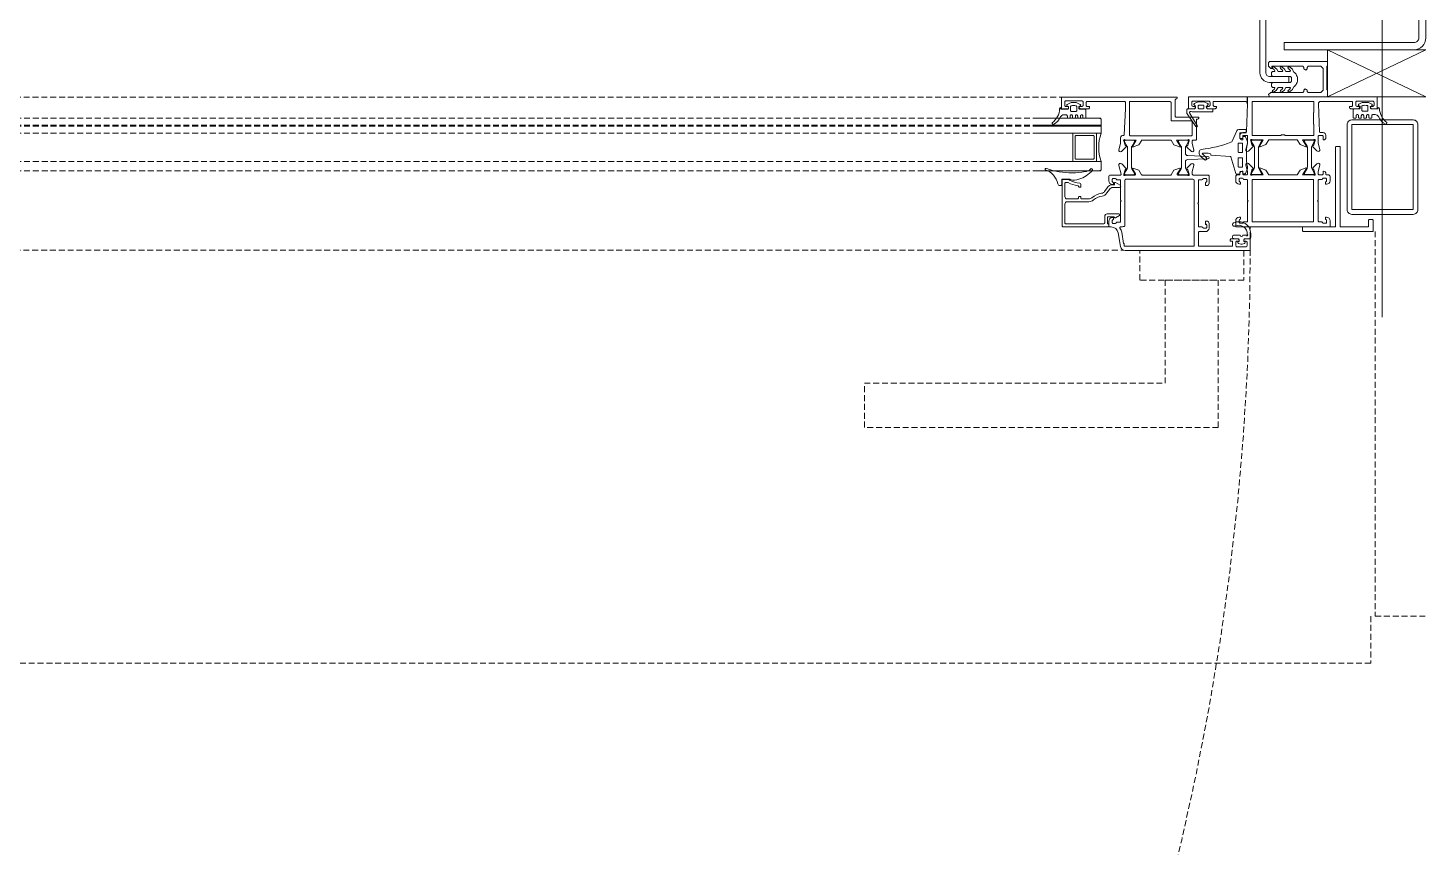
# Model space of a CAD drawing. Extents: x -1457 to 23780, y -2071 to 4205.
# Drawn here: x 3850.9 to 3909.9, y 2793.2 to 2827.9 of the extents above; entities that cross this region are included whole.
import ezdxf

# ---------------------------------------------------------------- set-up
doc = ezdxf.new("R2010")
doc.units = 0
doc.header["$MEASUREMENT"] = 0
doc.linetypes.add('HIDDEN', pattern=[0.375, 0.25, -0.125])
doc.layers.get('0').update_dxf_attribs({"color": 9, "lineweight": 9})
for name, color, linetype, lineweight in [('06D', 9, 'Continuous', 9), ('10', 9, 'Continuous', 9), ('15', 9, 'Continuous', 9), ('M-TEFRIS2-015', 129, 'Continuous', 9), ('profiller', 7, 'Continuous', 9)]:
    doc.layers.add(name, color=color, linetype=linetype, lineweight=lineweight)

# ---------------------------------------------------------------- blocks, each defined once
blk = doc.blocks.new('dsfsfsfsf')
at = {"layer": '06D'}
for points in [[(-1654.698, -7412.497, -0.220745), (-1655.008, -7413.09, 0.651907), (-1654.952, -7413.159, 0.176952), (-1654.66, -7412.844, -0.281357), (-1654.517, -7412.756), (-1654.436, -7412.756), (-1654.422, -7412.756), (-1654.415, -7412.756), (-1654.408, -7412.758), (-1654.4, -7412.761), (-1654.393, -7412.765), (-1654.387, -7412.771), (-1654.382, -7412.777), (-1654.378, -7412.784), (-1654.375, -7412.791), (-1654.372, -7412.806), (-1654.372, -7412.882), (-1654.372, -7412.885), (-1654.372, -7412.888), (-1654.37, -7412.89), (-1654.369, -7412.893), (-1654.367, -7412.896), (-1654.364, -7412.898), (-1654.361, -7412.9), (-1654.358, -7412.901), (-1654.352, -7412.902), (-1654.272, -7412.902), (-1654.27, -7412.901), (-1654.267, -7412.901), (-1654.264, -7412.9), (-1654.261, -7412.898), (-1654.258, -7412.896), (-1654.256, -7412.893), (-1654.254, -7412.89), (-1654.253, -7412.888), (-1654.252, -7412.882), (-1654.252, -7412.806), (-1654.252, -7412.799), (-1654.25, -7412.791), (-1654.247, -7412.784), (-1654.243, -7412.777), (-1654.238, -7412.771), (-1654.231, -7412.765), (-1654.224, -7412.761), (-1654.217, -7412.758), (-1654.202, -7412.756), (-1654.195, -7412.756), (-1654.188, -7412.758), (-1654.18, -7412.761), (-1654.173, -7412.765), (-1654.167, -7412.771), (-1654.162, -7412.777), (-1654.158, -7412.784), (-1654.155, -7412.791), (-1654.152, -7412.806), (-1654.152, -7412.882), (-1654.152, -7412.885), (-1654.152, -7412.888), (-1654.15, -7412.89), (-1654.149, -7412.893), (-1654.147, -7412.896), (-1654.144, -7412.898), (-1654.141, -7412.9), (-1654.138, -7412.901), (-1654.132, -7412.902), (-1654.052, -7412.902), (-1654.05, -7412.901), (-1654.047, -7412.901), (-1654.044, -7412.9), (-1654.041, -7412.898), (-1654.038, -7412.896), (-1654.036, -7412.893), (-1654.034, -7412.89), (-1654.033, -7412.888), (-1654.032, -7412.882), (-1654.032, -7412.806), (-1654.032, -7412.799), (-1654.03, -7412.791), (-1654.027, -7412.784), (-1654.023, -7412.777), (-1654.018, -7412.771), (-1654.011, -7412.765), (-1654.004, -7412.761), (-1653.997, -7412.758), (-1653.982, -7412.756), (-1653.975, -7412.756), (-1653.968, -7412.758), (-1653.96, -7412.761), (-1653.953, -7412.765), (-1653.947, -7412.771), (-1653.942, -7412.777), (-1653.938, -7412.784), (-1653.935, -7412.791), (-1653.932, -7412.806), (-1653.932, -7412.882), (-1653.932, -7412.885), (-1653.932, -7412.888), (-1653.93, -7412.89), (-1653.929, -7412.893), (-1653.927, -7412.896), (-1653.924, -7412.898), (-1653.921, -7412.9), (-1653.918, -7412.901), (-1653.912, -7412.902), (-1653.832, -7412.902), (-1653.83, -7412.901), (-1653.827, -7412.901), (-1653.824, -7412.9), (-1653.821, -7412.898), (-1653.818, -7412.896), (-1653.816, -7412.893), (-1653.814, -7412.89), (-1653.813, -7412.888), (-1653.812, -7412.882), (-1653.812, -7412.806), (-1653.812, -7412.799), (-1653.81, -7412.791), (-1653.807, -7412.784), (-1653.803, -7412.777), (-1653.798, -7412.771), (-1653.791, -7412.765), (-1653.784, -7412.761), (-1653.777, -7412.758), (-1653.762, -7412.756), (-1653.755, -7412.756), (-1653.748, -7412.758), (-1653.74, -7412.761), (-1653.733, -7412.765), (-1653.727, -7412.771), (-1653.722, -7412.777), (-1653.718, -7412.784), (-1653.715, -7412.791), (-1653.712, -7412.806), (-1653.712, -7412.882), (-1653.712, -7412.885), (-1653.712, -7412.888), (-1653.71, -7412.89), (-1653.709, -7412.893), (-1653.707, -7412.896), (-1653.704, -7412.898), (-1653.701, -7412.9), (-1653.698, -7412.901), (-1653.692, -7412.902), (-1653.612, -7412.902), (-1653.61, -7412.902), (-1653.607, -7412.901), (-1653.604, -7412.9), (-1653.601, -7412.898), (-1653.598, -7412.896), (-1653.596, -7412.893), (-1653.594, -7412.891), (-1653.593, -7412.888), (-1653.592, -7412.882), (-1653.592, -7412.544, 0.414214), (-1653.622, -7412.514), (-1653.854, -7412.514, -0.414214), (-1653.884, -7412.484), (-1653.884, -7412.419, -0.291535), (-1653.872, -7412.401), (-1653.824, -7412.38, 0.613042), (-1653.822, -7412.318), (-1653.941, -7412.255, 0.127095), (-1654.004, -7412.239), (-1654.204, -7412.239, 0.127095), (-1654.266, -7412.255), (-1654.375, -7412.312, 0.585233), (-1654.375, -7412.382), (-1654.328, -7412.406, -0.167811), (-1654.324, -7412.419), (-1654.324, -7412.484, -0.414214), (-1654.354, -7412.514), (-1654.649, -7412.514), (-1654.649, -7412.45, 0.394677), (-1654.698, -7412.497)], [(-1641.147, -7412.486, 0.220745), (-1640.837, -7413.08, -0.651907), (-1640.893, -7413.149, -0.176952), (-1641.185, -7412.833, 0.281357), (-1641.328, -7412.745), (-1641.409, -7412.745), (-1641.423, -7412.745), (-1641.43, -7412.746), (-1641.437, -7412.747), (-1641.445, -7412.75), (-1641.452, -7412.755), (-1641.458, -7412.76), (-1641.463, -7412.766), (-1641.468, -7412.773), (-1641.471, -7412.781), (-1641.473, -7412.795), (-1641.473, -7412.871), (-1641.473, -7412.874), (-1641.474, -7412.877), (-1641.475, -7412.88), (-1641.476, -7412.883), (-1641.479, -7412.885), (-1641.481, -7412.887), (-1641.484, -7412.889), (-1641.487, -7412.89), (-1641.493, -7412.891), (-1641.573, -7412.891), (-1641.576, -7412.891), (-1641.579, -7412.89), (-1641.582, -7412.889), (-1641.584, -7412.887), (-1641.587, -7412.885), (-1641.589, -7412.883), (-1641.591, -7412.88), (-1641.592, -7412.877), (-1641.593, -7412.871), (-1641.593, -7412.795), (-1641.593, -7412.788), (-1641.595, -7412.781), (-1641.598, -7412.773), (-1641.602, -7412.766), (-1641.607, -7412.76), (-1641.614, -7412.755), (-1641.621, -7412.75), (-1641.628, -7412.747), (-1641.643, -7412.745), (-1641.65, -7412.746), (-1641.657, -7412.747), (-1641.665, -7412.75), (-1641.672, -7412.755), (-1641.678, -7412.76), (-1641.683, -7412.766), (-1641.688, -7412.773), (-1641.691, -7412.781), (-1641.693, -7412.795), (-1641.693, -7412.871), (-1641.693, -7412.874), (-1641.694, -7412.877), (-1641.695, -7412.88), (-1641.696, -7412.883), (-1641.699, -7412.885), (-1641.701, -7412.887), (-1641.704, -7412.889), (-1641.707, -7412.89), (-1641.713, -7412.891), (-1641.793, -7412.891), (-1641.796, -7412.891), (-1641.799, -7412.89), (-1641.802, -7412.889), (-1641.804, -7412.887), (-1641.807, -7412.885), (-1641.809, -7412.883), (-1641.811, -7412.88), (-1641.812, -7412.877), (-1641.813, -7412.871), (-1641.813, -7412.795), (-1641.813, -7412.788), (-1641.815, -7412.781), (-1641.818, -7412.773), (-1641.822, -7412.766), (-1641.827, -7412.76), (-1641.834, -7412.755), (-1641.841, -7412.75), (-1641.848, -7412.747), (-1641.863, -7412.745), (-1641.87, -7412.746), (-1641.877, -7412.747), (-1641.885, -7412.75), (-1641.892, -7412.755), (-1641.898, -7412.76), (-1641.903, -7412.766), (-1641.908, -7412.773), (-1641.911, -7412.781), (-1641.913, -7412.795), (-1641.913, -7412.871), (-1641.913, -7412.874), (-1641.914, -7412.877), (-1641.915, -7412.88), (-1641.916, -7412.883), (-1641.919, -7412.885), (-1641.921, -7412.887), (-1641.924, -7412.889), (-1641.927, -7412.89), (-1641.933, -7412.891), (-1642.013, -7412.891), (-1642.016, -7412.891), (-1642.019, -7412.89), (-1642.022, -7412.889), (-1642.024, -7412.887), (-1642.027, -7412.885), (-1642.029, -7412.883), (-1642.031, -7412.88), (-1642.032, -7412.877), (-1642.033, -7412.871), (-1642.033, -7412.795), (-1642.033, -7412.788), (-1642.035, -7412.781), (-1642.038, -7412.773), (-1642.042, -7412.766), (-1642.047, -7412.76), (-1642.054, -7412.755), (-1642.061, -7412.75), (-1642.068, -7412.747), (-1642.083, -7412.745), (-1642.09, -7412.746), (-1642.097, -7412.747), (-1642.105, -7412.75), (-1642.112, -7412.755), (-1642.118, -7412.76), (-1642.123, -7412.766), (-1642.128, -7412.773), (-1642.131, -7412.781), (-1642.133, -7412.795), (-1642.133, -7412.871), (-1642.133, -7412.874), (-1642.134, -7412.877), (-1642.135, -7412.88), (-1642.136, -7412.883), (-1642.139, -7412.885), (-1642.141, -7412.887), (-1642.144, -7412.889), (-1642.147, -7412.89), (-1642.153, -7412.891), (-1642.233, -7412.891), (-1642.236, -7412.891), (-1642.239, -7412.89), (-1642.242, -7412.889), (-1642.244, -7412.887), (-1642.247, -7412.885), (-1642.249, -7412.883), (-1642.251, -7412.88), (-1642.252, -7412.877), (-1642.253, -7412.871), (-1642.253, -7412.533, -0.414214), (-1642.223, -7412.503), (-1641.992, -7412.503, 0.414214), (-1641.962, -7412.473), (-1641.962, -7412.408, 0.291535), (-1641.973, -7412.39), (-1642.021, -7412.37, -0.613042), (-1642.024, -7412.307), (-1641.905, -7412.244, -0.127095), (-1641.842, -7412.228), (-1641.642, -7412.228, -0.127095), (-1641.579, -7412.244), (-1641.47, -7412.302, -0.585233), (-1641.47, -7412.371), (-1641.517, -7412.396, 0.167811), (-1641.522, -7412.408), (-1641.522, -7412.473, 0.414214), (-1641.492, -7412.503), (-1641.197, -7412.503), (-1641.197, -7412.44, -0.394677), (-1641.147, -7412.486)], [(-1646.743, -7414.953, -0.081633), (-1646.743, -7413.973), (-1646.743, -7413.893, 0.104779), (-1646.759, -7413.82), (-1646.819, -7413.684, 0.296563), (-1646.837, -7413.673), (-1646.903, -7413.673, 0.414214), (-1646.933, -7413.703), (-1646.933, -7413.738, -0.414214), (-1646.958, -7413.763), (-1647.038, -7413.763, -0.414214), (-1647.063, -7413.738), (-1647.063, -7413.548, -0.414214), (-1647.028, -7413.513), (-1646.813, -7413.513, 0.414214), (-1646.793, -7413.493), (-1646.793, -7413.403, 0.414214), (-1646.813, -7413.383), (-1647.103, -7413.383, 0.285747), (-1647.193, -7413.438), (-1647.384, -7413.867, -0.189764), (-1647.438, -7413.916, -0.061836), (-1648.695, -7414.223, 0.380587), (-1648.783, -7414.323), (-1648.783, -7414.403, 0.203536), (-1648.753, -7414.474), (-1648.565, -7414.656, 0.999219), (-1648.482, -7414.569), (-1648.633, -7414.423, -0.950364), (-1648.635, -7414.383, -0.068684), (-1648.335, -7414.393, -0.364538), (-1648.293, -7414.443, 0.394287), (-1648.275, -7414.462), (-1647.472, -7414.518, -0.309555), (-1647.45, -7414.535), (-1647.231, -7415.237, 0.328426), (-1647.183, -7415.273), (-1647.088, -7415.273, 0.414214), (-1647.063, -7415.248), (-1647.063, -7415.188, -0.414214), (-1647.038, -7415.163), (-1646.958, -7415.163, -0.414214), (-1646.933, -7415.188), (-1646.933, -7415.223, 0.414214), (-1646.903, -7415.253), (-1646.837, -7415.253, 0.296563), (-1646.819, -7415.241), (-1646.759, -7415.106, 0.104779), (-1646.743, -7415.033), (-1646.743, -7414.953)]]:
    blk.add_lwpolyline(points, format="xyb", dxfattribs=at)
for points in [[(-1654.209, -7412.372, 0.359904), (-1654.234, -7412.402), (-1654.234, -7412.578, 0.414214), (-1654.204, -7412.608), (-1654.004, -7412.608, 0.414214), (-1653.974, -7412.578), (-1653.974, -7412.402, 0.359904), (-1653.998, -7412.372, 0.094739)], [(-1648.421, -7412.503, -0.414214), (-1648.456, -7412.468), (-1648.456, -7412.388, -0.186103), (-1648.452, -7412.378), (-1648.412, -7412.336, 0.501687), (-1648.423, -7412.272), (-1648.512, -7412.227, 0.118551), (-1648.591, -7412.208), (-1648.821, -7412.208, 0.118551), (-1648.901, -7412.227), (-1648.989, -7412.272, 0.501687), (-1649, -7412.336), (-1648.96, -7412.378, -0.186103), (-1648.956, -7412.388), (-1648.956, -7412.468, -0.414214), (-1648.991, -7412.503), (-1649.271, -7412.503, 0.414214), (-1649.311, -7412.543), (-1649.311, -7412.688, 0.176484), (-1649.3, -7412.72), (-1648.927, -7413.254, 0.940455), (-1648.863, -7413.206), (-1649.181, -7412.701, -0.992608), (-1649.081, -7412.635), (-1648.241, -7412.635, 0.414214), (-1648.201, -7412.595), (-1648.201, -7412.543, 0.414214), (-1648.241, -7412.503)], [(-1648.616, -7412.498, 0.414214), (-1648.591, -7412.473), (-1648.591, -7412.373, 0.414214), (-1648.616, -7412.348), (-1648.796, -7412.348, 0.414214), (-1648.821, -7412.373), (-1648.821, -7412.473, 0.414214), (-1648.796, -7412.498)], [(-1641.657, -7412.362, -0.359904), (-1641.633, -7412.391), (-1641.633, -7412.567, -0.414214), (-1641.663, -7412.597), (-1641.863, -7412.597, -0.414214), (-1641.893, -7412.567), (-1641.893, -7412.391, -0.359904), (-1641.868, -7412.362, -0.094739)], [(-1651.837, -7414.092), (-1651.944, -7413.905, -0.131652), (-1651.948, -7413.89), (-1651.948, -7413.865, -0.414214), (-1651.918, -7413.835), (-1651.558, -7413.835, -0.414214), (-1651.528, -7413.865), (-1651.528, -7413.89, -0.131652), (-1651.532, -7413.905), (-1651.64, -7414.092, 0.131652), (-1651.653, -7414.142), (-1651.653, -7414.988, 0.131652), (-1651.64, -7415.038), (-1651.532, -7415.224, -0.131652), (-1651.528, -7415.239), (-1651.528, -7415.265, -0.414214), (-1651.558, -7415.295), (-1651.918, -7415.295, -0.414214), (-1651.948, -7415.265), (-1651.948, -7415.239, -0.131652), (-1651.944, -7415.224), (-1651.837, -7415.038, 0.131652), (-1651.823, -7414.988), (-1651.823, -7414.142, 0.131652)], [(-1649.271, -7414.647, 0.403142), (-1649.367, -7414.747), (-1649.367, -7414.988, 0.131652), (-1649.353, -7415.038), (-1649.246, -7415.224, -0.131652), (-1649.242, -7415.239), (-1649.242, -7415.265, -0.414214), (-1649.272, -7415.295), (-1649.632, -7415.295, -0.414214), (-1649.662, -7415.265), (-1649.662, -7415.239, -0.131652), (-1649.658, -7415.224), (-1649.55, -7415.038, 0.131652), (-1649.537, -7414.988), (-1649.537, -7414.142, 0.131652), (-1649.55, -7414.092), (-1649.658, -7413.905, -0.131652), (-1649.662, -7413.89), (-1649.662, -7413.865, -0.414214), (-1649.632, -7413.835), (-1649.272, -7413.835, -0.414214), (-1649.242, -7413.865), (-1649.242, -7413.89, -0.131652), (-1649.246, -7413.905), (-1649.353, -7414.092, 0.131652), (-1649.367, -7414.142), (-1649.367, -7414.383, 0.403142), (-1649.271, -7414.482), (-1648.415, -7414.515, -0.962756), (-1648.415, -7414.615)], [(-1647.133, -7414.321, 0.414214), (-1647.103, -7414.351), (-1646.973, -7414.351, 0.414214), (-1646.943, -7414.321), (-1646.943, -7413.981, 0.414214), (-1646.973, -7413.951), (-1647.103, -7413.951, 0.414214), (-1647.133, -7413.981)], [(-1646.271, -7414.978, 0.131652), (-1646.258, -7415.028), (-1646.151, -7415.215, -0.131652), (-1646.146, -7415.23), (-1646.146, -7415.255, -0.414214), (-1646.176, -7415.285), (-1646.536, -7415.285, -0.414214), (-1646.566, -7415.255), (-1646.566, -7415.23, -0.131652), (-1646.562, -7415.215), (-1646.455, -7415.028, 0.131652), (-1646.441, -7414.978), (-1646.441, -7414.132, 0.131652), (-1646.455, -7414.082), (-1646.562, -7413.895, -0.131652), (-1646.566, -7413.88), (-1646.566, -7413.855, -0.414214), (-1646.536, -7413.825), (-1646.176, -7413.825, -0.414214), (-1646.146, -7413.855), (-1646.146, -7413.88, -0.131652), (-1646.151, -7413.895), (-1646.258, -7414.082, 0.131652), (-1646.271, -7414.132)], [(-1644.201, -7414.978, -0.131652), (-1644.214, -7415.028), (-1644.322, -7415.215, 0.131652), (-1644.326, -7415.23), (-1644.326, -7415.255, 0.414214), (-1644.296, -7415.285), (-1643.936, -7415.285, 0.414214), (-1643.906, -7415.255), (-1643.906, -7415.23, 0.131652), (-1643.91, -7415.215), (-1644.017, -7415.028, -0.131652), (-1644.031, -7414.978), (-1644.031, -7414.132, -0.131652), (-1644.017, -7414.082), (-1643.91, -7413.895, 0.131652), (-1643.906, -7413.88), (-1643.906, -7413.855, 0.414214), (-1643.936, -7413.825), (-1644.296, -7413.825, 0.414214), (-1644.326, -7413.855), (-1644.326, -7413.88, 0.131652), (-1644.322, -7413.895), (-1644.214, -7414.082, -0.131652), (-1644.201, -7414.132)], [(-1647.133, -7414.941, 0.414214), (-1647.103, -7414.971), (-1646.973, -7414.971, 0.414214), (-1646.943, -7414.941), (-1646.943, -7414.601, 0.414214), (-1646.973, -7414.571), (-1647.103, -7414.571, 0.414214), (-1647.133, -7414.601)], [(-1654.611, -7415.505), (-1654.611, -7415.725, -0.414214), (-1654.641, -7415.755), (-1654.679, -7415.755, -0.356389), (-1654.777, -7415.675, 0.262181), (-1655.291, -7415.082, -0.316752), (-1655.311, -7415.054, -0.499585), (-1655.272, -7415.025, 0.048291), (-1654.717, -7415.166, 0.086497), (-1653.618, -7415.163, 0.16681), (-1653.39, -7415.052, -0.169383), (-1653.37, -7415.038), (-1653.357, -7415.035, -0.513067), (-1653.31, -7415.101, -0.159858), (-1653.885, -7415.481, -0.178819), (-1654.251, -7415.499), (-1654.271, -7415.488, 0.13005), (-1654.32, -7415.475), (-1654.581, -7415.475, 0.414214)], [(-1646.837, -7418.126), (-1646.897, -7418.126), (-1646.897, -7418.046, -0.236068), (-1646.817, -7418.006), (-1646.652, -7418.006, 0.414214), (-1646.602, -7417.956), (-1646.602, -7417.785, 0.557109), (-1647.325, -7417.337, 0.284432), (-1647.367, -7417.404, 0.557109), (-1647.258, -7417.471, -0.59685), (-1646.755, -7417.826, -2.161979), (-1646.789, -7417.856), (-1646.932, -7417.856, -1), (-1647.052, -7417.856), (-1647.317, -7417.856, 0.414214), (-1647.367, -7417.906), (-1647.367, -7417.956, 0.414214), (-1647.317, -7418.006), (-1647.167, -7418.006, -0.236068), (-1647.087, -7418.046), (-1647.087, -7418.126), (-1647.147, -7418.126), (-1647.147, -7418.16, 0.323522), (-1647.112, -7418.207), (-1647.019, -7418.238, 0.019238), (-1647.012, -7418.24), (-1646.972, -7418.24, 0.019238), (-1646.964, -7418.238), (-1646.871, -7418.207, 0.323522), (-1646.837, -7418.16)]]:
    blk.add_lwpolyline(points, format="xyb", close=True, dxfattribs=at)
blk.add_arc((-1651.191, -7414.134), 1.85, 161.07536, 198.92464, dxfattribs=at)
at = {"layer": '10'}
for p, q in [((-1654.141, -7413.534), (-1654.141, -7414.734)), ((-1653.141, -7413.534), (-1653.141, -7414.734))]:
    blk.add_line(p, q, dxfattribs=at)
at = {"layer": '10', "ltscale": 0.5}
for points in [[(-1651.997, -7413.628, 0.459137), (-1651.961, -7413.6), (-1651.907, -7412.506), (-1651.907, -7412.236, 0.414214), (-1651.957, -7412.186), (-1653.537, -7412.186, 0.414214), (-1653.567, -7412.216), (-1653.567, -7412.376, 0.414214), (-1653.537, -7412.406), (-1653.437, -7412.406), (-1653.437, -7412.456, -0.414214), (-1653.487, -7412.506), (-1653.797, -7412.506, -0.414214), (-1653.867, -7412.436), (-1653.867, -7412.416, -0.414214), (-1653.857, -7412.406), (-1653.757, -7412.406, 0.414214), (-1653.707, -7412.356), (-1653.707, -7412.206, 0.414214), (-1653.757, -7412.156), (-1654.427, -7412.156, 0.414214), (-1654.477, -7412.206), (-1654.477, -7412.356, 0.414214), (-1654.427, -7412.406), (-1654.327, -7412.406, -0.414214), (-1654.317, -7412.416), (-1654.317, -7412.436, -0.414214), (-1654.387, -7412.506), (-1654.607, -7412.506, -0.414214), (-1654.617, -7412.496), (-1654.617, -7412.016, -0.414214), (-1654.607, -7412.006), (-1649.742, -7412.006, -0.535184), (-1649.719, -7412.041), (-1649.737, -7412.084), (-1649.767, -7412.084, 0.414214), (-1649.797, -7412.114), (-1649.797, -7412.826, 0.414214), (-1649.767, -7412.856), (-1648.822, -7412.856, -0.535184), (-1648.799, -7412.891), (-1648.809, -7412.916, -0.302776), (-1648.837, -7412.934), (-1648.867, -7412.934, 0.414214), (-1648.897, -7412.964), (-1648.897, -7413.796, -0.414214), (-1648.927, -7413.826), (-1649.045, -7413.826, 0.414214), (-1649.075, -7413.856), (-1649.075, -7413.972), (-1649.006, -7414.233, -0.700084), (-1649.113, -7414.308), (-1649.131, -7414.295), (-1649.302, -7414.123, -0.607471), (-1649.287, -7414.062, 0.283637), (-1649.264, -7414.041), (-1649.215, -7413.857, 1.229391), (-1649.265, -7413.826), (-1649.739, -7413.826), (-1649.577, -7414.093, -0.859449), (-1649.607, -7414.118), (-1649.852, -7414.026), (-1649.974, -7413.826), (-1651.218, -7413.826), (-1651.34, -7414.026), (-1651.585, -7414.118, -0.859449), (-1651.615, -7414.093), (-1651.453, -7413.826), (-1651.927, -7413.826, 1.229391), (-1651.977, -7413.857), (-1651.928, -7414.041, 0.283637), (-1651.906, -7414.062, -0.607471), (-1651.89, -7414.123), (-1652.061, -7414.295), (-1652.079, -7414.308, -0.700084), (-1652.187, -7414.233), (-1652.117, -7413.972), (-1652.117, -7413.726, -0.474196), (-1651.997, -7413.628)], [(-1643.316, -7415.296, -0.414222), (-1643.236, -7415.376), (-1643.236, -7415.546, -0.414214), (-1643.386, -7415.696), (-1643.426, -7415.696, -0.414214), (-1643.436, -7415.686), (-1643.436, -7415.626, -0.366034), (-1643.411, -7415.596, 0.365977), (-1643.386, -7415.566), (-1643.386, -7415.476, 0.414214), (-1643.416, -7415.446), (-1643.526, -7415.446, 0.365977), (-1643.556, -7415.471, -0.365977), (-1643.585, -7415.496), (-1643.706, -7415.496, 0.414214), (-1643.736, -7415.526), (-1643.736, -7416.366), (-1643.766, -7416.396), (-1643.736, -7416.426), (-1643.736, -7417.266, 0.414214), (-1643.706, -7417.296), (-1643.585, -7417.296, -0.365977), (-1643.556, -7417.321, 0.365977), (-1643.526, -7417.346), (-1643.416, -7417.346, 0.414214), (-1643.386, -7417.316), (-1643.386, -7417.226, 0.365977), (-1643.411, -7417.197, -0.366034), (-1643.436, -7417.167), (-1643.436, -7417.106, -0.414214), (-1643.426, -7417.096), (-1643.386, -7417.096, -0.414214), (-1643.236, -7417.246), (-1643.236, -7417.486, -0.414214), (-1643.246, -7417.496), (-1647.226, -7417.496, -0.414214), (-1647.236, -7417.486), (-1647.236, -7417.246, -0.414214), (-1647.086, -7417.096), (-1647.046, -7417.096, -0.414214), (-1647.036, -7417.106), (-1647.036, -7417.167, -0.366034), (-1647.061, -7417.197, 0.365977), (-1647.086, -7417.226), (-1647.086, -7417.316, 0.414214), (-1647.056, -7417.346), (-1646.946, -7417.346, 0.365977), (-1646.916, -7417.321, -0.365977), (-1646.887, -7417.296), (-1646.766, -7417.296, 0.414214), (-1646.736, -7417.266), (-1646.736, -7416.426), (-1646.706, -7416.396), (-1646.736, -7416.366), (-1646.736, -7415.526, 0.414214), (-1646.766, -7415.496), (-1646.887, -7415.496, -0.365977), (-1646.916, -7415.471, 0.365977), (-1646.946, -7415.446), (-1647.056, -7415.446, 0.414214), (-1647.086, -7415.476), (-1647.086, -7415.566, 0.365977), (-1647.061, -7415.596, -0.366034), (-1647.036, -7415.626), (-1647.036, -7415.686, -0.414214), (-1647.046, -7415.696), (-1647.086, -7415.696, -0.414214), (-1647.236, -7415.546), (-1647.236, -7415.376, -0.414214), (-1647.156, -7415.296), (-1647.086, -7415.296, 0.414214), (-1647.056, -7415.266), (-1647.056, -7415.246, -0.414214), (-1646.956, -7415.146), (-1646.946, -7415.146, -0.414214), (-1646.936, -7415.156), (-1646.936, -7415.266, 0.414214), (-1646.906, -7415.296), (-1646.766, -7415.296, 0.414214), (-1646.736, -7415.266), (-1646.736, -7415.151), (-1646.806, -7414.89, -0.700084), (-1646.698, -7414.815), (-1646.68, -7414.827), (-1646.509, -7415, -0.607471), (-1646.525, -7415.06, 0.283637), (-1646.547, -7415.082), (-1646.597, -7415.266, 1.229391), (-1646.546, -7415.296), (-1646.072, -7415.296), (-1646.234, -7415.032, -0.713664), (-1646.209, -7415.003), (-1645.96, -7415.097), (-1645.838, -7415.296), (-1644.634, -7415.296), (-1644.512, -7415.097), (-1644.263, -7415.003, -0.713664), (-1644.238, -7415.032), (-1644.4, -7415.296), (-1643.926, -7415.296, 1.229391), (-1643.875, -7415.266), (-1643.925, -7415.082, 0.283637), (-1643.947, -7415.06, -0.607471), (-1643.963, -7415), (-1643.792, -7414.827), (-1643.774, -7414.815, -0.700084), (-1643.666, -7414.89), (-1643.736, -7415.151), (-1643.736, -7415.266, 0.414214), (-1643.706, -7415.296), (-1643.566, -7415.296, 0.414214), (-1643.536, -7415.266), (-1643.536, -7415.156, -0.414214), (-1643.526, -7415.146), (-1643.516, -7415.146, -0.414214), (-1643.416, -7415.246), (-1643.416, -7415.266, 0.414214), (-1643.386, -7415.296), (-1643.316, -7415.296)]]:
    blk.add_lwpolyline(points, format="xyb", dxfattribs=at)
for points in [[(-1648.056, -7412.196), (-1648.056, -7412.186), (-1647.789, -7412.186), (-1647.789, -7412.196), (-1647.639, -7412.196), (-1647.639, -7412.186), (-1647.309, -7412.186), (-1647.309, -7412.196), (-1647.159, -7412.196), (-1647.159, -7412.186), (-1646.84, -7412.186, -0.425337), (-1646.74, -7412.29), (-1646.785, -7413.478, -0.403083), (-1646.815, -7413.506), (-1646.936, -7413.506, 0.414214), (-1647.056, -7413.626), (-1647.056, -7413.716, 0.414214), (-1646.956, -7413.816), (-1646.946, -7413.816, 0.414214), (-1646.936, -7413.806), (-1646.936, -7413.656, -0.414214), (-1646.906, -7413.626), (-1646.766, -7413.626, -0.414214), (-1646.736, -7413.656), (-1646.736, -7413.962), (-1646.806, -7414.223, 0.700084), (-1646.698, -7414.298), (-1646.68, -7414.285), (-1646.509, -7414.113, 0.607471), (-1646.525, -7414.052, -0.283637), (-1646.547, -7414.031), (-1646.597, -7413.847, -1.229391), (-1646.546, -7413.816), (-1646.072, -7413.816), (-1646.235, -7414.083, 0.859449), (-1646.204, -7414.108), (-1645.96, -7414.016), (-1645.838, -7413.816), (-1644.634, -7413.816), (-1644.512, -7414.016), (-1644.268, -7414.108, 0.859449), (-1644.237, -7414.083), (-1644.4, -7413.816), (-1643.926, -7413.816, -1.229391), (-1643.875, -7413.847), (-1643.925, -7414.031, -0.283637), (-1643.947, -7414.052, 0.607471), (-1643.963, -7414.113), (-1643.792, -7414.285), (-1643.774, -7414.298, 0.700084), (-1643.666, -7414.223), (-1643.736, -7413.962), (-1643.736, -7413.656, -0.414214), (-1643.706, -7413.626), (-1643.566, -7413.626, -0.414214), (-1643.536, -7413.656), (-1643.536, -7413.806, 0.414214), (-1643.526, -7413.816), (-1643.516, -7413.816, 0.414214), (-1643.416, -7413.716), (-1643.416, -7413.626, 0.414214), (-1643.536, -7413.506), (-1643.657, -7413.506, -0.403083), (-1643.687, -7413.478), (-1643.732, -7412.29, -0.425337), (-1643.632, -7412.186), (-1643.313, -7412.186), (-1643.313, -7412.196), (-1643.163, -7412.196), (-1643.163, -7412.186), (-1642.833, -7412.186), (-1642.833, -7412.196), (-1642.683, -7412.196), (-1642.683, -7412.186), (-1642.416, -7412.186), (-1642.416, -7412.196), (-1642.286, -7412.196), (-1642.286, -7412.366, -0.414214), (-1642.316, -7412.396), (-1642.416, -7412.396), (-1642.416, -7412.446, 0.414214), (-1642.366, -7412.496), (-1642.056, -7412.496, 0.414214), (-1641.986, -7412.426), (-1641.986, -7412.406, 0.414214), (-1641.996, -7412.396), (-1642.096, -7412.396, -0.414214), (-1642.146, -7412.346), (-1642.146, -7412.226, -0.414214), (-1642.096, -7412.176), (-1641.426, -7412.176, -0.414214), (-1641.376, -7412.226), (-1641.376, -7412.346, -0.414214), (-1641.426, -7412.396), (-1641.526, -7412.396, 0.414214), (-1641.536, -7412.406), (-1641.536, -7412.426, 0.414214), (-1641.466, -7412.496), (-1641.246, -7412.496, 0.414214), (-1641.236, -7412.486), (-1641.236, -7412.006, 0.414214), (-1641.246, -7411.996), (-1649.226, -7411.996, 0.414214), (-1649.236, -7412.006), (-1649.236, -7412.486, 0.414214), (-1649.226, -7412.496), (-1649.006, -7412.496, 0.414214), (-1648.936, -7412.426), (-1648.936, -7412.406, 0.414214), (-1648.946, -7412.396), (-1649.046, -7412.396, -0.414214), (-1649.096, -7412.346), (-1649.096, -7412.226, -0.414214), (-1649.046, -7412.176), (-1648.376, -7412.176, -0.414214), (-1648.326, -7412.226), (-1648.326, -7412.346, -0.414214), (-1648.376, -7412.396), (-1648.476, -7412.396, 0.414214), (-1648.486, -7412.406), (-1648.486, -7412.426, 0.414214), (-1648.416, -7412.496), (-1648.106, -7412.496, 0.414214), (-1648.056, -7412.446), (-1648.056, -7412.396), (-1648.156, -7412.396, -0.414214), (-1648.186, -7412.366), (-1648.186, -7412.196)], [(-1649.967, -7413.006), (-1649.127, -7413.006, -0.414214), (-1649.077, -7413.056), (-1649.077, -7413.596, -0.414214), (-1649.127, -7413.646), (-1651.687, -7413.646, -0.414214), (-1651.737, -7413.596), (-1651.737, -7412.186), (-1650.027, -7412.186, -0.414214), (-1649.977, -7412.236), (-1649.977, -7412.996, 0.414214)], [(-1644.407, -7417.666), (-1644.407, -7417.526, -0.414214), (-1644.377, -7417.496), (-1643.007, -7417.496), (-1643.007, -7414.126, -0.414214), (-1642.977, -7414.096), (-1642.837, -7414.096, -0.414214), (-1642.807, -7414.126), (-1642.807, -7417.496), (-1641.607, -7417.496), (-1641.607, -7417.226, -0.414214), (-1641.577, -7417.196), (-1641.437, -7417.196, -0.414214), (-1641.407, -7417.226), (-1641.407, -7417.666, -0.414214), (-1641.437, -7417.696), (-1644.377, -7417.696, -0.414214)], [(-1652.268, -7415.506, -0.365977), (-1652.297, -7415.481, 0.365977), (-1652.327, -7415.456), (-1652.437, -7415.456, 0.414214), (-1652.467, -7415.486), (-1652.467, -7415.576, 0.365977), (-1652.442, -7415.606, -0.366034), (-1652.417, -7415.636), (-1652.417, -7415.696, -0.414214), (-1652.427, -7415.706), (-1652.467, -7415.706, -0.414214), (-1652.617, -7415.556), (-1652.617, -7415.386, -0.414214), (-1652.537, -7415.306), (-1652.117, -7415.306, 0.493043), (-1652.088, -7415.269), (-1652.187, -7414.9, -0.700084), (-1652.079, -7414.825), (-1652.061, -7414.837), (-1651.89, -7415.01, -0.607471), (-1651.906, -7415.07, 0.283637), (-1651.928, -7415.092), (-1651.977, -7415.276, 1.229391), (-1651.927, -7415.306), (-1651.506, -7415.306, 0.585524), (-1651.481, -7415.261), (-1651.614, -7415.042, -0.713664), (-1651.59, -7415.013), (-1651.34, -7415.107), (-1651.227, -7415.292, 0.261412), (-1651.202, -7415.306), (-1649.99, -7415.306, 0.261412), (-1649.965, -7415.292), (-1649.852, -7415.107), (-1649.602, -7415.013, -0.713664), (-1649.578, -7415.042), (-1649.711, -7415.261, 0.585524), (-1649.686, -7415.306), (-1649.265, -7415.306, 1.229391), (-1649.215, -7415.276), (-1649.264, -7415.092, 0.283637), (-1649.287, -7415.07, -0.607471), (-1649.302, -7415.01), (-1649.131, -7414.837), (-1649.113, -7414.825, -0.700084), (-1649.006, -7414.9), (-1649.075, -7415.161), (-1649.075, -7415.276, 0.414214), (-1649.045, -7415.306), (-1648.397, -7415.306, -0.414214), (-1648.367, -7415.336), (-1648.367, -7415.656, -0.414222), (-1648.467, -7415.756), (-1648.507, -7415.756, -0.414214), (-1648.517, -7415.746), (-1648.517, -7415.636, -0.366034), (-1648.492, -7415.606, 0.365977), (-1648.467, -7415.576), (-1648.467, -7415.486, 0.414214), (-1648.497, -7415.456), (-1648.607, -7415.456, 0.365977), (-1648.636, -7415.481, -0.365977), (-1648.666, -7415.506), (-1648.787, -7415.506, 0.414214), (-1648.817, -7415.536), (-1648.817, -7416.476), (-1648.847, -7416.506), (-1648.817, -7416.536), (-1648.817, -7417.476, 0.414214), (-1648.787, -7417.506), (-1648.666, -7417.506, -0.365977), (-1648.636, -7417.531, 0.365977), (-1648.607, -7417.556), (-1648.497, -7417.556, 0.414214), (-1648.467, -7417.526), (-1648.467, -7417.436, 0.365977), (-1648.492, -7417.407, -0.366034), (-1648.517, -7417.377), (-1648.517, -7417.266, -0.414214), (-1648.507, -7417.256), (-1648.467, -7417.256, -0.414214), (-1648.367, -7417.356), (-1648.367, -7417.556, -0.414214), (-1648.517, -7417.706), (-1648.787, -7417.706, 0.414214), (-1648.817, -7417.736), (-1648.817, -7418.296, 0.414214), (-1648.787, -7418.326), (-1647.397, -7418.326, 0.414214), (-1647.367, -7418.296), (-1647.367, -7418.136, 0.414214), (-1647.397, -7418.106), (-1647.467, -7418.106), (-1647.467, -7418.056, -0.414214), (-1647.417, -7418.006), (-1647.162, -7418.006, -0.414214), (-1647.092, -7418.076), (-1647.092, -7418.096, -0.414214), (-1647.102, -7418.106), (-1647.177, -7418.106, 0.414214), (-1647.227, -7418.156), (-1647.227, -7418.296, 0.414214), (-1647.177, -7418.346), (-1646.807, -7418.346, 0.414214), (-1646.757, -7418.296), (-1646.757, -7418.156, 0.414214), (-1646.807, -7418.106), (-1646.882, -7418.106, -0.414214), (-1646.892, -7418.096), (-1646.892, -7418.076, -0.414214), (-1646.822, -7418.006), (-1646.647, -7418.006, -0.414214), (-1646.617, -7418.036), (-1646.617, -7418.476, -0.414214), (-1646.647, -7418.506), (-1651.917, -7418.506, -0.363975), (-1652.114, -7418.341), (-1652.217, -7417.754, 0.36397), (-1652.513, -7417.506), (-1652.587, -7417.506, -0.414214), (-1652.617, -7417.476), (-1652.617, -7417.256, -0.414214), (-1652.467, -7417.106), (-1652.427, -7417.106, -0.414214), (-1652.417, -7417.116), (-1652.417, -7417.177, -0.366034), (-1652.442, -7417.207, 0.365977), (-1652.467, -7417.236), (-1652.467, -7417.326, 0.414214), (-1652.437, -7417.356), (-1652.327, -7417.356, 0.365977), (-1652.297, -7417.331, -0.365977), (-1652.268, -7417.306), (-1652.147, -7417.306, 0.414214), (-1652.117, -7417.276), (-1652.117, -7416.436), (-1652.087, -7416.406), (-1652.117, -7416.376), (-1652.117, -7415.536, 0.414214), (-1652.147, -7415.506)], [(-1653.798, -7416.286), (-1653.798, -7416.246, 0.414214), (-1653.828, -7416.216), (-1653.868, -7416.216, 0.414214), (-1653.898, -7416.246), (-1653.898, -7416.266, -0.414214), (-1653.948, -7416.316), (-1654.378, -7416.316, -0.414214), (-1654.478, -7416.216), (-1654.478, -7415.666, -0.414214), (-1654.428, -7415.616), (-1654.376, -7415.616, -0.127567), (-1654.342, -7415.625, 0.09888), (-1653.924, -7415.759, -0.367727), (-1653.898, -7415.788, 0.399482), (-1653.868, -7415.816), (-1653.828, -7415.816, 0.414214), (-1653.798, -7415.786), (-1653.798, -7415.695, 0.400329), (-1653.845, -7415.645, -0.114933), (-1654.282, -7415.521, 0.127017), (-1654.379, -7415.496), (-1654.568, -7415.496, 0.414214), (-1654.598, -7415.526), (-1654.598, -7417.466, 0.414214), (-1654.568, -7417.496), (-1652.648, -7417.496, 0.414214), (-1652.618, -7417.466), (-1652.618, -7417.406, 0.414214), (-1652.648, -7417.376), (-1652.668, -7417.376), (-1652.668, -7417.076), (-1652.398, -7417.076), (-1652.377, -7417.111, 0.414214), (-1652.336, -7417.122), (-1652.166, -7417.024, 0.767327), (-1652.184, -7416.956), (-1652.688, -7416.956, 0.414214), (-1652.788, -7417.056), (-1652.788, -7417.326, -0.414214), (-1652.838, -7417.376), (-1654.428, -7417.376, -0.414214), (-1654.478, -7417.326), (-1654.478, -7416.536, -0.414214), (-1654.378, -7416.436), (-1653.464, -7416.436, 0.172094), (-1653.262, -7416.364, -0.126051), (-1652.902, -7416.199, 0.197455), (-1652.697, -7416.067), (-1652.589, -7415.913, -0.244698), (-1652.441, -7415.836), (-1652.162, -7415.836, 0.767327), (-1652.135, -7415.735), (-1652.333, -7415.62, 0.57735), (-1652.378, -7415.646), (-1652.378, -7415.716), (-1652.441, -7415.716, 0.244698), (-1652.687, -7415.844), (-1652.79, -7415.999, -0.197455), (-1652.918, -7416.081, 0.126051), (-1653.333, -7416.271, -0.178336), (-1653.464, -7416.316), (-1653.768, -7416.316, -0.414214)], [(-1651.916, -7418.326, -0.207097), (-1651.967, -7418.304), (-1651.967, -7418.206), (-1651.985, -7418.206), (-1652.069, -7417.728, 0.106114), (-1652.141, -7417.553, -0.602221), (-1652.116, -7417.506), (-1652.067, -7417.506, 0.162278), (-1652.007, -7417.486), (-1651.967, -7417.486, 0.414214), (-1651.937, -7417.456), (-1651.937, -7415.536, -0.414214), (-1651.887, -7415.486), (-1649.047, -7415.486, -0.414214), (-1648.997, -7415.536), (-1648.997, -7418.326)]]:
    blk.add_lwpolyline(points, format="xyb", close=True, dxfattribs=at)
for points in [[(-1646.546, -7413.626), (-1646.546, -7413.156), (-1646.536, -7413.156), (-1646.536, -7412.656), (-1646.546, -7412.656), (-1646.546, -7412.186), (-1643.926, -7412.186), (-1643.926, -7412.656), (-1643.936, -7412.656), (-1643.936, -7413.156), (-1643.926, -7413.156), (-1643.926, -7413.626), (-1645.161, -7413.626), (-1645.161, -7413.606), (-1645.311, -7413.606), (-1645.311, -7413.626)], [(-1646.536, -7415.496), (-1646.536, -7417.296), (-1643.936, -7417.296), (-1643.936, -7415.496)]]:
    blk.add_lwpolyline(points, close=True, dxfattribs=at)
at = {"layer": '10'}
for points in [[(-1639.512, -7416.772, -0.414214), (-1639.712, -7416.972), (-1642.312, -7416.972, -0.414214), (-1642.512, -7416.772), (-1642.512, -7413.172, -0.414214), (-1642.312, -7412.972), (-1639.712, -7412.972, -0.414214), (-1639.512, -7413.172)], [(-1653.241, -7413.664, 0.414214), (-1653.271, -7413.634), (-1654.011, -7413.634, 0.414214), (-1654.041, -7413.664), (-1654.041, -7414.604, 0.414214), (-1654.011, -7414.634), (-1653.271, -7414.634, 0.414214), (-1653.241, -7414.604)]]:
    blk.add_lwpolyline(points, format="xyb", close=True, dxfattribs=at)
blk.add_lwpolyline([(-1639.712, -7416.772), (-1639.712, -7413.172), (-1642.312, -7413.172), (-1642.312, -7416.772)], close=True, dxfattribs=at)
at = {"layer": '15'}
for p, q in [((-1655.716, -7412.896), (-1652.991, -7412.896)), ((-1655.716, -7413.196), (-1652.941, -7413.196)), ((-1652.941, -7412.946), (-1652.991, -7412.896)), ((-1652.941, -7412.946), (-1652.941, -7413.534)), ((-1655.716, -7413.234), (-1652.941, -7413.234)), ((-1655.716, -7413.534), (-1652.941, -7413.534)), ((-1655.716, -7414.734), (-1652.941, -7414.734)), ((-1652.941, -7414.734), (-1652.941, -7415.084)), ((-1655.716, -7415.134), (-1652.991, -7415.134)), ((-1655.716, -7415.134), (-1653.447, -7415.134)), ((-1652.941, -7415.084), (-1652.991, -7415.134))]:
    blk.add_line(p, q, dxfattribs=at)
at = {"layer": 'profiller', "lineweight": 25, "ltscale": 0.5}
blk.add_line((-1646.74, -7412.291), (-1646.74, -7411.995), dxfattribs=at)
blk.add_arc((-1648.497, -7417.426), 0.03, 0, 80.40593, dxfattribs=at)
blk = doc.blocks.new('audi-pencerekenar-kosebent')
for p, q in [((3.955, 1.015), (3.955, 14.849)), ((4.205, 1.015), (4.205, 14.849)), ((1.345, 1.999), (1.345, 0)), ((1.345, 1.3), (1.345, 1.5)), ((1.345, 1.5), (3.795, 1.5)), ((1.365, 1.3), (1.345, 1.3)), ((1.365, 0.3), (1.365, 1.3)), ((1.625, 1.3), (1.525, 1.2)), ((1.525, 1.2), (1.525, 0.28)), ((2.155, 1.3), (1.625, 1.3)), ((2.205, 1.25), (2.155, 1.3)), ((2.205, 1.19), (2.205, 1.25)), ((2.255, 1.14), (2.205, 1.19)), ((2.345, 1.19), (2.255, 1.14)), ((2.395, 1.3), (2.345, 1.25)), ((2.345, 1.25), (2.345, 1.19)), ((3.695, 1.3), (2.395, 1.3)), ((2.952, 1.274), (2.831, 1.17)), ((2.946, 1.162), (3.009, 1.204)), ((2.969, 1.278), (2.952, 1.274)), ((3.002, 1.269), (2.969, 1.278)), ((3.022, 1.228), (3.002, 1.269)), ((3.009, 1.204), (3.022, 1.228)), ((3.281, 1.276), (3.16, 1.172)), ((3.275, 1.164), (3.338, 1.205)), ((3.298, 1.28), (3.281, 1.276)), ((3.331, 1.271), (3.298, 1.28)), ((3.351, 1.23), (3.331, 1.271)), ((3.338, 1.205), (3.351, 1.23)), ((3.611, 1.276), (3.49, 1.172)), ((3.605, 1.164), (3.668, 1.205)), ((3.628, 1.28), (3.611, 1.276)), ((3.661, 1.271), (3.628, 1.28)), ((3.681, 1.23), (3.661, 1.271)), ((3.668, 1.205), (3.681, 1.23)), ((3.695, 1.2), (3.695, 1.3)), ((3.745, 1.2), (3.695, 1.2)), ((3.845, 1.3), (3.745, 1.2)), ((3.795, 1.5), (3.845, 1.45)), ((3.845, 1.45), (3.845, 1.3)), ((2.62, 0.816), (2.613, 0.765)), ((2.613, 0.765), (2.613, 0.714)), ((2.613, 0.714), (2.62, 0.663)), ((2.633, 0.866), (2.62, 0.816)), ((2.62, 0.663), (2.633, 0.614)), ((2.652, 0.913), (2.633, 0.866)), ((2.633, 0.614), (2.652, 0.566)), ((2.677, 0.958), (2.652, 0.913)), ((2.708, 0.999), (2.677, 0.958)), ((2.743, 1.036), (2.708, 0.999)), ((2.783, 1.068), (2.743, 1.036)), ((2.831, 1.17), (2.783, 1.068)), ((2.867, 0.82), (2.917, 0.87)), ((2.867, 0.66), (2.867, 0.82)), ((2.917, 0.61), (2.867, 0.66)), ((2.909, 1.103), (2.946, 1.162)), ((2.909, 1.093), (2.909, 1.103)), ((2.933, 1.08), (2.909, 1.093)), ((2.917, 0.87), (3.667, 0.87)), ((3.667, 0.61), (2.917, 0.61)), ((3.103, 1.08), (2.933, 1.08)), ((2.985, 0.865), (3.805, 0.865)), ((2.985, 0.615), (2.985, 0.865)), ((2.985, 0.615), (3.805, 0.615)), ((3.16, 1.172), (3.103, 1.08)), ((3.238, 1.105), (3.275, 1.164)), ((3.248, 1.084), (3.238, 1.105)), ((3.263, 1.08), (3.248, 1.084)), ((3.433, 1.08), (3.263, 1.08)), ((3.49, 1.172), (3.433, 1.08)), ((3.568, 1.105), (3.605, 1.164)), ((3.574, 1.084), (3.568, 1.105)), ((3.584, 1.08), (3.574, 1.084)), ((3.667, 1.08), (3.584, 1.08)), ((3.717, 1.03), (3.667, 1.08)), ((3.667, 0.87), (3.717, 0.92)), ((3.717, 0.56), (3.667, 0.61)), ((3.717, 0.92), (3.717, 1.03)), ((1.345, 0), (1.345, 0.3)), ((1.345, 0.3), (1.365, 0.3)), ((1.365, 0), (1.345, 0)), ((1.625, 0), (1.365, 0)), ((1.525, 0.28), (1.625, 0.18)), ((1.625, 0.18), (2.155, 0.18)), ((1.95, 0), (1.625, 0)), ((3.795, 0), (1.95, 0)), ((2.155, 0.18), (2.205, 0.23)), ((2.205, 0.29), (2.295, 0.34)), ((2.205, 0.23), (2.205, 0.29)), ((2.295, 0.34), (2.345, 0.29)), ((2.345, 0.29), (2.345, 0.23)), ((2.345, 0.23), (2.395, 0.18)), ((2.395, 0.18), (3.745, 0.18)), ((2.652, 0.566), (2.677, 0.522)), ((2.677, 0.522), (2.708, 0.48)), ((2.708, 0.48), (2.743, 0.444)), ((2.743, 0.444), (2.783, 0.412)), ((2.783, 0.412), (2.831, 0.31)), ((2.831, 0.31), (2.969, 0.201)), ((2.909, 0.387), (2.918, 0.396)), ((2.946, 0.318), (2.909, 0.387)), ((2.918, 0.396), (2.933, 0.4)), ((2.933, 0.4), (3.103, 0.4)), ((3.009, 0.276), (2.946, 0.318)), ((2.969, 0.201), (3.002, 0.21)), ((3.002, 0.21), (3.022, 0.251)), ((3.022, 0.251), (3.009, 0.276)), ((3.103, 0.4), (3.185, 0.274)), ((3.185, 0.274), (3.298, 0.199)), ((3.238, 0.385), (3.248, 0.396)), ((3.275, 0.316), (3.238, 0.385)), ((3.248, 0.396), (3.263, 0.4)), ((3.263, 0.4), (3.433, 0.4)), ((3.338, 0.274), (3.275, 0.316)), ((3.298, 0.199), (3.331, 0.208)), ((3.331, 0.208), (3.351, 0.249)), ((3.351, 0.249), (3.338, 0.274)), ((3.433, 0.4), (3.515, 0.274)), ((3.515, 0.274), (3.628, 0.199)), ((3.568, 0.386), (3.574, 0.395)), ((3.605, 0.316), (3.568, 0.386)), ((3.574, 0.395), (3.584, 0.4)), ((3.584, 0.4), (3.667, 0.4)), ((3.668, 0.274), (3.605, 0.316)), ((3.628, 0.199), (3.661, 0.208)), ((3.661, 0.208), (3.681, 0.249)), ((3.667, 0.4), (3.717, 0.45)), ((3.681, 0.249), (3.668, 0.274)), ((3.717, 0.45), (3.717, 0.56)), ((3.745, 0.18), (3.842, 0.106)), ((3.842, 0.106), (3.795, 0)), ((1.345, 0), (-2.825, 0))]:
    blk.add_line(p, q)
blk.add_lwpolyline([(-3.025, 10.999), (-8.525, 10.999), (-8.525, 10.699), (-3.025, 10.699, -0.414214), (-2.825, 10.499), (-2.825, 2.499, 0.414214), (-2.325, 1.999), (3.175, 1.999), (3.175, 2.299), (-2.325, 2.299, -0.414214), (-2.525, 2.499), (-2.525, 10.499, 0.414214)], format="xyb", close=True)
for points in [[(-0.98, 4.568), (-0.98, -9.332)], [(1.345, 1.999), (-2.825, 0)], [(-2.825, 1.999), (1.345, 0)], [(-2.325, 1.999), (-2.825, 1.999)]]:
    blk.add_lwpolyline(points)
for radius in [0.15, 0.4]:
    blk.add_arc((3.805, 1.015), radius, 270, 0)

msp = doc.modelspace()

# ---------------------------------------------------------------- linework, layer by layer
at = {"layer": 'M-TEFRIS2-015', "linetype": 'HIDDEN', "lineweight": 0}
for p, q in [((3797.48, 2824.99), (3894.723, 2824.99)), ((3896.371, 2824.1), (3799.28, 2824.1)), ((3896.371, 2823.8), (3799.28, 2823.8)), ((3896.371, 2823.762), (3799.28, 2823.762)), ((3896.371, 2823.462), (3799.28, 2823.462)), ((3896.371, 2822.262), (3798.591, 2822.262)), ((3896.371, 2821.862), (3798.591, 2821.862)), ((3797.468, 2818.5), (3897.35, 2818.5))]:
    msp.add_line(p, q, dxfattribs=at)
for points in [[(3908, 2819.3), (3908, 2803), (3980.5, 2803), (3980.5, 2803), (3980.5, 2803), (3980.5, 2363), (4060.5, 2363), (4069.5, 2363), (4069.5, 2382), (4064.5, 2382), (4064.5, 2447), (3999.5, 2447), (3999.5, 2743), (4064.5, 2743), (4064.5, 2808), (4069.5, 2808), (4069.5, 2826.861)], [(3902.43, 2818.49), (3902.43, 2817.24), (3898.03, 2817.24), (3898.03, 2818.49), (3902.43, 2818.49)], [(3901.355, 2817.24), (3901.355, 2810.99), (3886.355, 2810.99), (3886.355, 2812.865), (3899.105, 2812.865), (3899.105, 2812.865), (3899.105, 2817.24), (3901.355, 2817.24)], [(3907.818, 2803), (3907.818, 2801), (3786.818, 2801), (3786.818, 2803)]]:
    msp.add_lwpolyline(points, dxfattribs=at)
msp.add_arc((3791.923, 2818.74), 110.79, 336.29142, 0.39304, dxfattribs=at)

# ---------------------------------------------------------------- block references
at = {"layer": 'M-TEFRIS2-015', "linetype": 'HIDDEN', "lineweight": 0, "extrusion": (0, 0, -1), "zscale": -1}
msp.add_blockref('audi-pencerekenar-kosebent', (-3907.325, 2825), dxfattribs=at)
at = {"layer": 'M-TEFRIS2-015', "linetype": 'HIDDEN', "lineweight": 0}
msp.add_blockref('dsfsfsfsf', (5549.329, 10236.996), dxfattribs=at)

doc.saveas('drawing.dxf')
